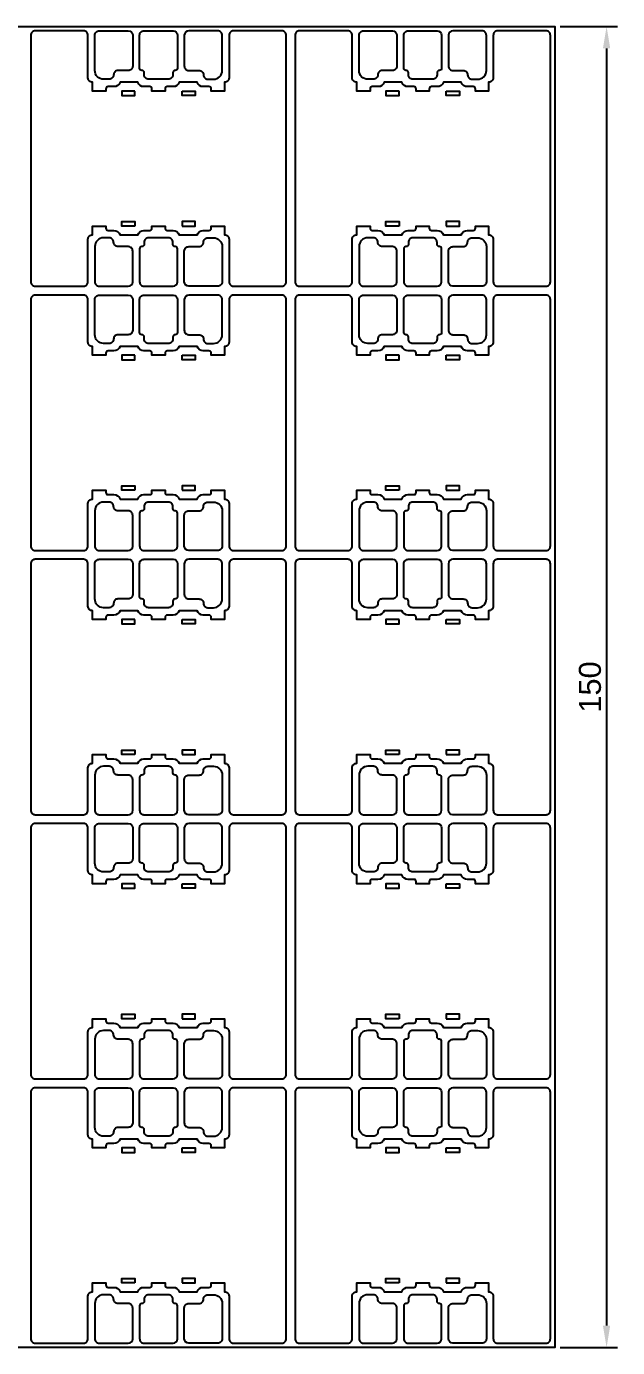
# Model space of a CAD drawing. Header units: millimetres. Extents: x -75 to 82, y -75 to 75.
# Drawn here: x 15 to 82.1, y -75 to 75 of the extents above; entities that cross this region are included whole.
import ezdxf

# ---------------------------------------------------------------- set-up
doc = ezdxf.new("R2010")
doc.units = ezdxf.units.MM
doc.layers.add('dims', color=3, linetype='Continuous')
doc.layers.add('tc_etch_chemical', color=1, linetype='Continuous')
doc.styles.get("Standard").update_dxf_attribs({"font": 'arial.ttf'})
doc.dimstyles.new('ISO-25', dxfattribs={"dimtxt": 2.5, "dimasz": 2.5, "dimexe": 1.25, "dimexo": 0.625, "dimtad": 1, "dimtxsty": 'Standard', "dimcen": -2.5, "dimadec": 0, "dimazin": 0, "dimtfac": 1, "dimtmove": 0, "dimatfit": 3, "dimfxl": 1, "dimarcsym": 0})

# ---------------------------------------------------------------- blocks, each defined once
blk = doc.blocks.new('*D11')
at = {"layer": 'Defpoints', "color": 0}
for p in [(75, 75), (75, -75), (80.88, -75)]:
    blk.add_point(p, dxfattribs=at)
at = {"layer": 'dims', "color": 0, "lineweight": -2}
for p, q in [((75.62, 75), (82.13, 75)), ((80.88, 72.5), (80.88, -72.5)), ((75.62, -75), (82.13, -75))]:
    blk.add_line(p, q, dxfattribs=at)
at = {"layer": 'dims', "color": 0}
for points in [[(81.29, 72.5), (80.46, 72.5), (80.88, 75)], [(80.46, -72.5), (81.29, -72.5), (80.88, -75)]]:
    blk.add_solid(points, dxfattribs=at)
at = {"layer": 'dims', "color": 0, "insert": (79, 0), "char_height": 2.5, "attachment_point": 5, "rotation": 90}
blk.add_mtext('150', dxfattribs=at)

msp = doc.modelspace()

# ---------------------------------------------------------------- linework, layer by layer
msp.add_lwpolyline([(-75, -75), (-75, 75), (75, 75), (75, -75)], close=True)
at = {"layer": 'tc_etch_chemical'}
for points in [[(15.5, 46, 0.4142136), (16, 45.5), (21.49, 45.5, 0.4142136), (21.99, 46), (21.99, 50.839, -0.4142136), (22.49, 51.339), (22.52, 51.339), (22.52, 52.339), (24.02, 52.339), (24.02, 52.089, 0.414214), (24.27, 51.839), (24.92, 51.839, -0.3178372), (25.627, 51.339), (27.643, 51.339, -0.3178372), (28.35, 51.839), (29, 51.839, 0.414214), (29.25, 52.089), (29.25, 52.339), (30.75, 52.339), (30.75, 52.089, 0.414214), (31, 51.839), (31.65, 51.839, -0.3178376), (32.357, 51.339), (34.373, 51.339, -0.3178372), (35.08, 51.839), (35.73, 51.839, 0.414214), (35.98, 52.089), (35.98, 52.339), (37.48, 52.339), (37.48, 51.339), (37.51, 51.339, -0.4142136), (38.01, 50.839), (38.01, 46, 0.4142136), (38.51, 45.5), (44, 45.5, 0.4142136), (44.5, 46), (44.5, 74, 0.4142136), (44, 74.5), (38.51, 74.5, 0.4142136), (38.01, 74), (38.01, 69.161, -0.4142136), (37.51, 68.661), (37.48, 68.661), (37.48, 67.661), (35.98, 67.661), (35.98, 67.911, 0.414214), (35.73, 68.161), (35.08, 68.161, -0.3178372), (34.373, 68.661), (32.357, 68.661, -0.3178376), (31.65, 68.161), (31, 68.161, 0.414214), (30.75, 67.911), (30.75, 67.661), (29.25, 67.661), (29.25, 67.911, 0.414214), (29, 68.161), (28.35, 68.161, -0.3178372), (27.643, 68.661), (25.627, 68.661, -0.3178372), (24.92, 68.161), (24.27, 68.161, 0.414214), (24.02, 67.911), (24.02, 67.661), (22.52, 67.661), (22.52, 68.661), (22.49, 68.661, -0.4142136), (21.99, 69.161), (21.99, 74, 0.4142136), (21.49, 74.5), (16, 74.5, 0.4142136), (15.5, 74)], [(22.77, 74, -0.4142136), (23.27, 74.5), (26.57, 74.5, -0.4142133), (27.07, 74), (27.07, 70.5, -0.4142138), (26.57, 70), (25.399, 70, 0.4142136), (24.899, 69.5, -0.4142136), (24.399, 69), (23.77, 69, -0.4142136), (22.77, 70)], [(28.121, 70), (28.1, 70, -0.4142136), (27.85, 70.25), (27.85, 74, -0.4142136), (28.35, 74.5), (31.65, 74.5, -0.4142133), (32.15, 74), (32.15, 70.25, -0.4142138), (31.9, 70), (31.879, 70, 0.4142136), (31.629, 69.75), (31.629, 69.5, -0.4142136), (31.129, 69), (28.871, 69, -0.4142136), (28.371, 69.5), (28.371, 69.75, 0.4142136)], [(37.23, 74, 0.4142136), (36.73, 74.5), (33.43, 74.5, 0.4142133), (32.93, 74), (32.93, 70.5, 0.4142138), (33.43, 70), (34.601, 70, -0.4142136), (35.101, 69.5, 0.4142136), (35.601, 69), (36.23, 69, 0.4142136), (37.23, 70)], [(45.5, 46, 0.4142136), (46, 45.5), (51.49, 45.5, 0.4142136), (51.99, 46), (51.99, 50.839, -0.4142136), (52.49, 51.339), (52.52, 51.339), (52.52, 52.339), (54.02, 52.339), (54.02, 52.089, 0.414214), (54.27, 51.839), (54.92, 51.839, -0.3178372), (55.627, 51.339), (57.643, 51.339, -0.3178372), (58.35, 51.839), (59, 51.839, 0.414214), (59.25, 52.089), (59.25, 52.339), (60.75, 52.339), (60.75, 52.089, 0.414214), (61, 51.839), (61.65, 51.839, -0.3178376), (62.357, 51.339), (64.373, 51.339, -0.3178372), (65.08, 51.839), (65.73, 51.839, 0.414214), (65.98, 52.089), (65.98, 52.339), (67.48, 52.339), (67.48, 51.339), (67.51, 51.339, -0.4142136), (68.01, 50.839), (68.01, 46, 0.4142136), (68.51, 45.5), (74, 45.5, 0.4142136), (74.5, 46), (74.5, 74, 0.4142136), (74, 74.5), (68.51, 74.5, 0.4142136), (68.01, 74), (68.01, 69.161, -0.4142136), (67.51, 68.661), (67.48, 68.661), (67.48, 67.661), (65.98, 67.661), (65.98, 67.911, 0.414214), (65.73, 68.161), (65.08, 68.161, -0.3178372), (64.373, 68.661), (62.357, 68.661, -0.3178376), (61.65, 68.161), (61, 68.161, 0.414214), (60.75, 67.911), (60.75, 67.661), (59.25, 67.661), (59.25, 67.911, 0.414214), (59, 68.161), (58.35, 68.161, -0.3178372), (57.643, 68.661), (55.627, 68.661, -0.3178372), (54.92, 68.161), (54.27, 68.161, 0.414214), (54.02, 67.911), (54.02, 67.661), (52.52, 67.661), (52.52, 68.661), (52.49, 68.661, -0.4142136), (51.99, 69.161), (51.99, 74, 0.4142136), (51.49, 74.5), (46, 74.5, 0.4142136), (45.5, 74)], [(52.77, 74, -0.4142136), (53.27, 74.5), (56.57, 74.5, -0.4142133), (57.07, 74), (57.07, 70.5, -0.4142138), (56.57, 70), (55.399, 70, 0.4142136), (54.899, 69.5, -0.4142136), (54.399, 69), (53.77, 69, -0.4142136), (52.77, 70)], [(58.121, 70), (58.1, 70, -0.4142136), (57.85, 70.25), (57.85, 74, -0.4142136), (58.35, 74.5), (61.65, 74.5, -0.4142133), (62.15, 74), (62.15, 70.25, -0.4142138), (61.9, 70), (61.879, 70, 0.4142136), (61.629, 69.75), (61.629, 69.5, -0.4142136), (61.129, 69), (58.871, 69, -0.4142136), (58.371, 69.5), (58.371, 69.75, 0.4142136)], [(67.23, 74, 0.4142136), (66.73, 74.5), (63.43, 74.5, 0.4142133), (62.93, 74), (62.93, 70.5, 0.4142138), (63.43, 70), (64.601, 70, -0.4142136), (65.101, 69.5, 0.4142136), (65.601, 69), (66.23, 69, 0.4142136), (67.23, 70)], [(22.77, 46, 0.4142136), (23.27, 45.5), (26.57, 45.5, 0.4142133), (27.07, 46), (27.07, 49.5, 0.4142138), (26.57, 50), (25.399, 50, -0.4142136), (24.899, 50.5, 0.4142136), (24.399, 51), (23.77, 51, 0.4142136), (22.77, 50)], [(28.121, 50), (28.1, 50, 0.4142136), (27.85, 49.75), (27.85, 46, 0.4142136), (28.35, 45.5), (31.65, 45.5, 0.4142133), (32.15, 46), (32.15, 49.75, 0.4142138), (31.9, 50), (31.879, 50, -0.4142136), (31.629, 50.25), (31.629, 50.5, 0.4142136), (31.129, 51), (28.871, 51, 0.4142136), (28.371, 50.5), (28.371, 50.25, -0.4142136)], [(37.23, 46, -0.4142136), (36.73, 45.5), (33.43, 45.5, -0.4142133), (32.93, 46), (32.93, 49.5, -0.4142138), (33.43, 50), (34.601, 50, 0.4142136), (35.101, 50.5, -0.4142136), (35.601, 51), (36.23, 51, -0.4142136), (37.23, 50)], [(52.77, 46, 0.4142136), (53.27, 45.5), (56.57, 45.5, 0.4142133), (57.07, 46), (57.07, 49.5, 0.4142138), (56.57, 50), (55.399, 50, -0.4142136), (54.899, 50.5, 0.4142136), (54.399, 51), (53.77, 51, 0.4142136), (52.77, 50)], [(58.121, 50), (58.1, 50, 0.4142136), (57.85, 49.75), (57.85, 46, 0.4142136), (58.35, 45.5), (61.65, 45.5, 0.4142133), (62.15, 46), (62.15, 49.75, 0.4142138), (61.9, 50), (61.879, 50, -0.4142136), (61.629, 50.25), (61.629, 50.5, 0.4142136), (61.129, 51), (58.871, 51, 0.4142136), (58.371, 50.5), (58.371, 50.25, -0.4142136)], [(67.23, 46, -0.4142136), (66.73, 45.5), (63.43, 45.5, -0.4142133), (62.93, 46), (62.93, 49.5, -0.4142138), (63.43, 50), (64.601, 50, 0.4142136), (65.101, 50.5, -0.4142136), (65.601, 51), (66.23, 51, -0.4142136), (67.23, 50)], [(15.5, 16, 0.4142136), (16, 15.5), (21.49, 15.5, 0.4142136), (21.99, 16), (21.99, 20.839, -0.4142136), (22.49, 21.339), (22.52, 21.339), (22.52, 22.339), (24.02, 22.339), (24.02, 22.089, 0.414214), (24.27, 21.839), (24.92, 21.839, -0.3178372), (25.627, 21.339), (27.643, 21.339, -0.3178372), (28.35, 21.839), (29, 21.839, 0.414214), (29.25, 22.089), (29.25, 22.339), (30.75, 22.339), (30.75, 22.089, 0.414214), (31, 21.839), (31.65, 21.839, -0.3178376), (32.357, 21.339), (34.373, 21.339, -0.3178372), (35.08, 21.839), (35.73, 21.839, 0.414214), (35.98, 22.089), (35.98, 22.339), (37.48, 22.339), (37.48, 21.339), (37.51, 21.339, -0.4142136), (38.01, 20.839), (38.01, 16, 0.4142136), (38.51, 15.5), (44, 15.5, 0.4142136), (44.5, 16), (44.5, 44, 0.4142136), (44, 44.5), (38.51, 44.5, 0.4142136), (38.01, 44), (38.01, 39.161, -0.4142136), (37.51, 38.661), (37.48, 38.661), (37.48, 37.661), (35.98, 37.661), (35.98, 37.911, 0.414214), (35.73, 38.161), (35.08, 38.161, -0.3178372), (34.373, 38.661), (32.357, 38.661, -0.3178376), (31.65, 38.161), (31, 38.161, 0.414214), (30.75, 37.911), (30.75, 37.661), (29.25, 37.661), (29.25, 37.911, 0.414214), (29, 38.161), (28.35, 38.161, -0.3178372), (27.643, 38.661), (25.627, 38.661, -0.3178372), (24.92, 38.161), (24.27, 38.161, 0.414214), (24.02, 37.911), (24.02, 37.661), (22.52, 37.661), (22.52, 38.661), (22.49, 38.661, -0.4142136), (21.99, 39.161), (21.99, 44, 0.4142136), (21.49, 44.5), (16, 44.5, 0.4142136), (15.5, 44)], [(22.77, 44, -0.4142136), (23.27, 44.5), (26.57, 44.5, -0.4142133), (27.07, 44), (27.07, 40.5, -0.4142138), (26.57, 40), (25.399, 40, 0.4142136), (24.899, 39.5, -0.4142136), (24.399, 39), (23.77, 39, -0.4142136), (22.77, 40)], [(28.121, 40), (28.1, 40, -0.4142136), (27.85, 40.25), (27.85, 44, -0.4142136), (28.35, 44.5), (31.65, 44.5, -0.4142133), (32.15, 44), (32.15, 40.25, -0.4142138), (31.9, 40), (31.879, 40, 0.4142136), (31.629, 39.75), (31.629, 39.5, -0.4142136), (31.129, 39), (28.871, 39, -0.4142136), (28.371, 39.5), (28.371, 39.75, 0.4142136)], [(37.23, 44, 0.4142136), (36.73, 44.5), (33.43, 44.5, 0.4142133), (32.93, 44), (32.93, 40.5, 0.4142138), (33.43, 40), (34.601, 40, -0.4142136), (35.101, 39.5, 0.4142136), (35.601, 39), (36.23, 39, 0.4142136), (37.23, 40)], [(45.5, 16, 0.4142136), (46, 15.5), (51.49, 15.5, 0.4142136), (51.99, 16), (51.99, 20.839, -0.4142136), (52.49, 21.339), (52.52, 21.339), (52.52, 22.339), (54.02, 22.339), (54.02, 22.089, 0.414214), (54.27, 21.839), (54.92, 21.839, -0.3178372), (55.627, 21.339), (57.643, 21.339, -0.3178372), (58.35, 21.839), (59, 21.839, 0.414214), (59.25, 22.089), (59.25, 22.339), (60.75, 22.339), (60.75, 22.089, 0.414214), (61, 21.839), (61.65, 21.839, -0.3178376), (62.357, 21.339), (64.373, 21.339, -0.3178372), (65.08, 21.839), (65.73, 21.839, 0.414214), (65.98, 22.089), (65.98, 22.339), (67.48, 22.339), (67.48, 21.339), (67.51, 21.339, -0.4142136), (68.01, 20.839), (68.01, 16, 0.4142136), (68.51, 15.5), (74, 15.5, 0.4142136), (74.5, 16), (74.5, 44, 0.4142136), (74, 44.5), (68.51, 44.5, 0.4142136), (68.01, 44), (68.01, 39.161, -0.4142136), (67.51, 38.661), (67.48, 38.661), (67.48, 37.661), (65.98, 37.661), (65.98, 37.911, 0.414214), (65.73, 38.161), (65.08, 38.161, -0.3178372), (64.373, 38.661), (62.357, 38.661, -0.3178376), (61.65, 38.161), (61, 38.161, 0.414214), (60.75, 37.911), (60.75, 37.661), (59.25, 37.661), (59.25, 37.911, 0.414214), (59, 38.161), (58.35, 38.161, -0.3178372), (57.643, 38.661), (55.627, 38.661, -0.3178372), (54.92, 38.161), (54.27, 38.161, 0.414214), (54.02, 37.911), (54.02, 37.661), (52.52, 37.661), (52.52, 38.661), (52.49, 38.661, -0.4142136), (51.99, 39.161), (51.99, 44, 0.4142136), (51.49, 44.5), (46, 44.5, 0.4142136), (45.5, 44)], [(52.77, 44, -0.4142136), (53.27, 44.5), (56.57, 44.5, -0.4142133), (57.07, 44), (57.07, 40.5, -0.4142138), (56.57, 40), (55.399, 40, 0.4142136), (54.899, 39.5, -0.4142136), (54.399, 39), (53.77, 39, -0.4142136), (52.77, 40)], [(58.121, 40), (58.1, 40, -0.4142136), (57.85, 40.25), (57.85, 44, -0.4142136), (58.35, 44.5), (61.65, 44.5, -0.4142133), (62.15, 44), (62.15, 40.25, -0.4142138), (61.9, 40), (61.879, 40, 0.4142136), (61.629, 39.75), (61.629, 39.5, -0.4142136), (61.129, 39), (58.871, 39, -0.4142136), (58.371, 39.5), (58.371, 39.75, 0.4142136)], [(67.23, 44, 0.4142136), (66.73, 44.5), (63.43, 44.5, 0.4142133), (62.93, 44), (62.93, 40.5, 0.4142138), (63.43, 40), (64.601, 40, -0.4142136), (65.101, 39.5, 0.4142136), (65.601, 39), (66.23, 39, 0.4142136), (67.23, 40)], [(22.77, 16, 0.4142136), (23.27, 15.5), (26.57, 15.5, 0.4142133), (27.07, 16), (27.07, 19.5, 0.4142138), (26.57, 20), (25.399, 20, -0.4142136), (24.899, 20.5, 0.4142136), (24.399, 21), (23.77, 21, 0.4142136), (22.77, 20)], [(28.121, 20), (28.1, 20, 0.4142136), (27.85, 19.75), (27.85, 16, 0.4142136), (28.35, 15.5), (31.65, 15.5, 0.4142133), (32.15, 16), (32.15, 19.75, 0.4142138), (31.9, 20), (31.879, 20, -0.4142136), (31.629, 20.25), (31.629, 20.5, 0.4142136), (31.129, 21), (28.871, 21, 0.4142136), (28.371, 20.5), (28.371, 20.25, -0.4142136)], [(37.23, 16, -0.4142136), (36.73, 15.5), (33.43, 15.5, -0.4142133), (32.93, 16), (32.93, 19.5, -0.4142138), (33.43, 20), (34.601, 20, 0.4142136), (35.101, 20.5, -0.4142136), (35.601, 21), (36.23, 21, -0.4142136), (37.23, 20)], [(52.77, 16, 0.4142136), (53.27, 15.5), (56.57, 15.5, 0.4142133), (57.07, 16), (57.07, 19.5, 0.4142138), (56.57, 20), (55.399, 20, -0.4142136), (54.899, 20.5, 0.4142136), (54.399, 21), (53.77, 21, 0.4142136), (52.77, 20)], [(58.121, 20), (58.1, 20, 0.4142136), (57.85, 19.75), (57.85, 16, 0.4142136), (58.35, 15.5), (61.65, 15.5, 0.4142133), (62.15, 16), (62.15, 19.75, 0.4142138), (61.9, 20), (61.879, 20, -0.4142136), (61.629, 20.25), (61.629, 20.5, 0.4142136), (61.129, 21), (58.871, 21, 0.4142136), (58.371, 20.5), (58.371, 20.25, -0.4142136)], [(67.23, 16, -0.4142136), (66.73, 15.5), (63.43, 15.5, -0.4142133), (62.93, 16), (62.93, 19.5, -0.4142138), (63.43, 20), (64.601, 20, 0.4142136), (65.101, 20.5, -0.4142136), (65.601, 21), (66.23, 21, -0.4142136), (67.23, 20)], [(15.5, -14, 0.4142136), (16, -14.5), (21.49, -14.5, 0.4142136), (21.99, -14), (21.99, -9.161, -0.4142136), (22.49, -8.661), (22.52, -8.661), (22.52, -7.661), (24.02, -7.661), (24.02, -7.911, 0.414214), (24.27, -8.161), (24.92, -8.161, -0.3178372), (25.627, -8.661), (27.643, -8.661, -0.3178372), (28.35, -8.161), (29, -8.161, 0.414214), (29.25, -7.911), (29.25, -7.661), (30.75, -7.661), (30.75, -7.911, 0.414214), (31, -8.161), (31.65, -8.161, -0.3178376), (32.357, -8.661), (34.373, -8.661, -0.3178372), (35.08, -8.161), (35.73, -8.161, 0.414214), (35.98, -7.911), (35.98, -7.661), (37.48, -7.661), (37.48, -8.661), (37.51, -8.661, -0.4142136), (38.01, -9.161), (38.01, -14, 0.4142136), (38.51, -14.5), (44, -14.5, 0.4142136), (44.5, -14), (44.5, 14, 0.4142136), (44, 14.5), (38.51, 14.5, 0.4142136), (38.01, 14), (38.01, 9.161, -0.4142136), (37.51, 8.661), (37.48, 8.661), (37.48, 7.661), (35.98, 7.661), (35.98, 7.911, 0.414214), (35.73, 8.161), (35.08, 8.161, -0.3178372), (34.373, 8.661), (32.357, 8.661, -0.3178376), (31.65, 8.161), (31, 8.161, 0.414214), (30.75, 7.911), (30.75, 7.661), (29.25, 7.661), (29.25, 7.911, 0.414214), (29, 8.161), (28.35, 8.161, -0.3178372), (27.643, 8.661), (25.627, 8.661, -0.3178372), (24.92, 8.161), (24.27, 8.161, 0.414214), (24.02, 7.911), (24.02, 7.661), (22.52, 7.661), (22.52, 8.661), (22.49, 8.661, -0.4142136), (21.99, 9.161), (21.99, 14, 0.4142136), (21.49, 14.5), (16, 14.5, 0.4142136), (15.5, 14)], [(22.77, 14, -0.4142136), (23.27, 14.5), (26.57, 14.5, -0.4142133), (27.07, 14), (27.07, 10.5, -0.4142138), (26.57, 10), (25.399, 10, 0.4142136), (24.899, 9.5, -0.4142136), (24.399, 9), (23.77, 9, -0.4142136), (22.77, 10)], [(28.121, 10), (28.1, 10, -0.4142136), (27.85, 10.25), (27.85, 14, -0.4142136), (28.35, 14.5), (31.65, 14.5, -0.4142133), (32.15, 14), (32.15, 10.25, -0.4142138), (31.9, 10), (31.879, 10, 0.4142136), (31.629, 9.75), (31.629, 9.5, -0.4142136), (31.129, 9), (28.871, 9, -0.4142136), (28.371, 9.5), (28.371, 9.75, 0.4142136)], [(37.23, 14, 0.4142136), (36.73, 14.5), (33.43, 14.5, 0.4142133), (32.93, 14), (32.93, 10.5, 0.4142138), (33.43, 10), (34.601, 10, -0.4142136), (35.101, 9.5, 0.4142136), (35.601, 9), (36.23, 9, 0.4142136), (37.23, 10)], [(45.5, -14, 0.4142136), (46, -14.5), (51.49, -14.5, 0.4142136), (51.99, -14), (51.99, -9.161, -0.4142136), (52.49, -8.661), (52.52, -8.661), (52.52, -7.661), (54.02, -7.661), (54.02, -7.911, 0.414214), (54.27, -8.161), (54.92, -8.161, -0.3178372), (55.627, -8.661), (57.643, -8.661, -0.3178372), (58.35, -8.161), (59, -8.161, 0.414214), (59.25, -7.911), (59.25, -7.661), (60.75, -7.661), (60.75, -7.911, 0.414214), (61, -8.161), (61.65, -8.161, -0.3178376), (62.357, -8.661), (64.373, -8.661, -0.3178372), (65.08, -8.161), (65.73, -8.161, 0.414214), (65.98, -7.911), (65.98, -7.661), (67.48, -7.661), (67.48, -8.661), (67.51, -8.661, -0.4142136), (68.01, -9.161), (68.01, -14, 0.4142136), (68.51, -14.5), (74, -14.5, 0.4142136), (74.5, -14), (74.5, 14, 0.4142136), (74, 14.5), (68.51, 14.5, 0.4142136), (68.01, 14), (68.01, 9.161, -0.4142136), (67.51, 8.661), (67.48, 8.661), (67.48, 7.661), (65.98, 7.661), (65.98, 7.911, 0.414214), (65.73, 8.161), (65.08, 8.161, -0.3178372), (64.373, 8.661), (62.357, 8.661, -0.3178376), (61.65, 8.161), (61, 8.161, 0.414214), (60.75, 7.911), (60.75, 7.661), (59.25, 7.661), (59.25, 7.911, 0.414214), (59, 8.161), (58.35, 8.161, -0.3178372), (57.643, 8.661), (55.627, 8.661, -0.3178372), (54.92, 8.161), (54.27, 8.161, 0.414214), (54.02, 7.911), (54.02, 7.661), (52.52, 7.661), (52.52, 8.661), (52.49, 8.661, -0.4142136), (51.99, 9.161), (51.99, 14, 0.4142136), (51.49, 14.5), (46, 14.5, 0.4142136), (45.5, 14)], [(52.77, 14, -0.4142136), (53.27, 14.5), (56.57, 14.5, -0.4142133), (57.07, 14), (57.07, 10.5, -0.4142138), (56.57, 10), (55.399, 10, 0.4142136), (54.899, 9.5, -0.4142136), (54.399, 9), (53.77, 9, -0.4142136), (52.77, 10)], [(58.121, 10), (58.1, 10, -0.4142136), (57.85, 10.25), (57.85, 14, -0.4142136), (58.35, 14.5), (61.65, 14.5, -0.4142133), (62.15, 14), (62.15, 10.25, -0.4142138), (61.9, 10), (61.879, 10, 0.4142136), (61.629, 9.75), (61.629, 9.5, -0.4142136), (61.129, 9), (58.871, 9, -0.4142136), (58.371, 9.5), (58.371, 9.75, 0.4142136)], [(67.23, 14, 0.4142136), (66.73, 14.5), (63.43, 14.5, 0.4142133), (62.93, 14), (62.93, 10.5, 0.4142138), (63.43, 10), (64.601, 10, -0.4142136), (65.101, 9.5, 0.4142136), (65.601, 9), (66.23, 9, 0.4142136), (67.23, 10)], [(22.77, -14, 0.4142136), (23.27, -14.5), (26.57, -14.5, 0.4142133), (27.07, -14), (27.07, -10.5, 0.4142138), (26.57, -10), (25.399, -10, -0.4142136), (24.899, -9.5, 0.4142136), (24.399, -9), (23.77, -9, 0.4142136), (22.77, -10)], [(28.121, -10), (28.1, -10, 0.4142136), (27.85, -10.25), (27.85, -14, 0.4142136), (28.35, -14.5), (31.65, -14.5, 0.4142133), (32.15, -14), (32.15, -10.25, 0.4142138), (31.9, -10), (31.879, -10, -0.4142136), (31.629, -9.75), (31.629, -9.5, 0.4142136), (31.129, -9), (28.871, -9, 0.4142136), (28.371, -9.5), (28.371, -9.75, -0.4142136)], [(37.23, -14, -0.4142136), (36.73, -14.5), (33.43, -14.5, -0.4142133), (32.93, -14), (32.93, -10.5, -0.4142138), (33.43, -10), (34.601, -10, 0.4142136), (35.101, -9.5, -0.4142136), (35.601, -9), (36.23, -9, -0.4142136), (37.23, -10)], [(52.77, -14, 0.4142136), (53.27, -14.5), (56.57, -14.5, 0.4142133), (57.07, -14), (57.07, -10.5, 0.4142138), (56.57, -10), (55.399, -10, -0.4142136), (54.899, -9.5, 0.4142136), (54.399, -9), (53.77, -9, 0.4142136), (52.77, -10)], [(58.121, -10), (58.1, -10, 0.4142136), (57.85, -10.25), (57.85, -14, 0.4142136), (58.35, -14.5), (61.65, -14.5, 0.4142133), (62.15, -14), (62.15, -10.25, 0.4142138), (61.9, -10), (61.879, -10, -0.4142136), (61.629, -9.75), (61.629, -9.5, 0.4142136), (61.129, -9), (58.871, -9, 0.4142136), (58.371, -9.5), (58.371, -9.75, -0.4142136)], [(67.23, -14, -0.4142136), (66.73, -14.5), (63.43, -14.5, -0.4142133), (62.93, -14), (62.93, -10.5, -0.4142138), (63.43, -10), (64.601, -10, 0.4142136), (65.101, -9.5, -0.4142136), (65.601, -9), (66.23, -9, -0.4142136), (67.23, -10)], [(15.5, -44, 0.4142136), (16, -44.5), (21.49, -44.5, 0.4142136), (21.99, -44), (21.99, -39.161, -0.4142136), (22.49, -38.661), (22.52, -38.661), (22.52, -37.661), (24.02, -37.661), (24.02, -37.911, 0.414214), (24.27, -38.161), (24.92, -38.161, -0.3178372), (25.627, -38.661), (27.643, -38.661, -0.3178372), (28.35, -38.161), (29, -38.161, 0.414214), (29.25, -37.911), (29.25, -37.661), (30.75, -37.661), (30.75, -37.911, 0.414214), (31, -38.161), (31.65, -38.161, -0.3178376), (32.357, -38.661), (34.373, -38.661, -0.3178372), (35.08, -38.161), (35.73, -38.161, 0.414214), (35.98, -37.911), (35.98, -37.661), (37.48, -37.661), (37.48, -38.661), (37.51, -38.661, -0.4142136), (38.01, -39.161), (38.01, -44, 0.4142136), (38.51, -44.5), (44, -44.5, 0.4142136), (44.5, -44), (44.5, -16, 0.4142136), (44, -15.5), (38.51, -15.5, 0.4142136), (38.01, -16), (38.01, -20.839, -0.4142136), (37.51, -21.339), (37.48, -21.339), (37.48, -22.339), (35.98, -22.339), (35.98, -22.089, 0.414214), (35.73, -21.839), (35.08, -21.839, -0.3178372), (34.373, -21.339), (32.357, -21.339, -0.3178376), (31.65, -21.839), (31, -21.839, 0.414214), (30.75, -22.089), (30.75, -22.339), (29.25, -22.339), (29.25, -22.089, 0.414214), (29, -21.839), (28.35, -21.839, -0.3178372), (27.643, -21.339), (25.627, -21.339, -0.3178372), (24.92, -21.839), (24.27, -21.839, 0.414214), (24.02, -22.089), (24.02, -22.339), (22.52, -22.339), (22.52, -21.339), (22.49, -21.339, -0.4142136), (21.99, -20.839), (21.99, -16, 0.4142136), (21.49, -15.5), (16, -15.5, 0.4142136), (15.5, -16)], [(22.77, -16, -0.4142136), (23.27, -15.5), (26.57, -15.5, -0.4142133), (27.07, -16), (27.07, -19.5, -0.4142138), (26.57, -20), (25.399, -20, 0.4142136), (24.899, -20.5, -0.4142136), (24.399, -21), (23.77, -21, -0.4142136), (22.77, -20)], [(28.121, -20), (28.1, -20, -0.4142136), (27.85, -19.75), (27.85, -16, -0.4142136), (28.35, -15.5), (31.65, -15.5, -0.4142133), (32.15, -16), (32.15, -19.75, -0.4142138), (31.9, -20), (31.879, -20, 0.4142136), (31.629, -20.25), (31.629, -20.5, -0.4142136), (31.129, -21), (28.871, -21, -0.4142136), (28.371, -20.5), (28.371, -20.25, 0.4142136)], [(37.23, -16, 0.4142136), (36.73, -15.5), (33.43, -15.5, 0.4142133), (32.93, -16), (32.93, -19.5, 0.4142138), (33.43, -20), (34.601, -20, -0.4142136), (35.101, -20.5, 0.4142136), (35.601, -21), (36.23, -21, 0.4142136), (37.23, -20)], [(45.5, -44, 0.4142136), (46, -44.5), (51.49, -44.5, 0.4142136), (51.99, -44), (51.99, -39.161, -0.4142136), (52.49, -38.661), (52.52, -38.661), (52.52, -37.661), (54.02, -37.661), (54.02, -37.911, 0.414214), (54.27, -38.161), (54.92, -38.161, -0.3178372), (55.627, -38.661), (57.643, -38.661, -0.3178372), (58.35, -38.161), (59, -38.161, 0.414214), (59.25, -37.911), (59.25, -37.661), (60.75, -37.661), (60.75, -37.911, 0.414214), (61, -38.161), (61.65, -38.161, -0.3178376), (62.357, -38.661), (64.373, -38.661, -0.3178372), (65.08, -38.161), (65.73, -38.161, 0.414214), (65.98, -37.911), (65.98, -37.661), (67.48, -37.661), (67.48, -38.661), (67.51, -38.661, -0.4142136), (68.01, -39.161), (68.01, -44, 0.4142136), (68.51, -44.5), (74, -44.5, 0.4142136), (74.5, -44), (74.5, -16, 0.4142136), (74, -15.5), (68.51, -15.5, 0.4142136), (68.01, -16), (68.01, -20.839, -0.4142136), (67.51, -21.339), (67.48, -21.339), (67.48, -22.339), (65.98, -22.339), (65.98, -22.089, 0.414214), (65.73, -21.839), (65.08, -21.839, -0.3178372), (64.373, -21.339), (62.357, -21.339, -0.3178376), (61.65, -21.839), (61, -21.839, 0.414214), (60.75, -22.089), (60.75, -22.339), (59.25, -22.339), (59.25, -22.089, 0.414214), (59, -21.839), (58.35, -21.839, -0.3178372), (57.643, -21.339), (55.627, -21.339, -0.3178372), (54.92, -21.839), (54.27, -21.839, 0.414214), (54.02, -22.089), (54.02, -22.339), (52.52, -22.339), (52.52, -21.339), (52.49, -21.339, -0.4142136), (51.99, -20.839), (51.99, -16, 0.4142136), (51.49, -15.5), (46, -15.5, 0.4142136), (45.5, -16)], [(52.77, -16, -0.4142136), (53.27, -15.5), (56.57, -15.5, -0.4142133), (57.07, -16), (57.07, -19.5, -0.4142138), (56.57, -20), (55.399, -20, 0.4142136), (54.899, -20.5, -0.4142136), (54.399, -21), (53.77, -21, -0.4142136), (52.77, -20)], [(58.121, -20), (58.1, -20, -0.4142136), (57.85, -19.75), (57.85, -16, -0.4142136), (58.35, -15.5), (61.65, -15.5, -0.4142133), (62.15, -16), (62.15, -19.75, -0.4142138), (61.9, -20), (61.879, -20, 0.4142136), (61.629, -20.25), (61.629, -20.5, -0.4142136), (61.129, -21), (58.871, -21, -0.4142136), (58.371, -20.5), (58.371, -20.25, 0.4142136)], [(67.23, -16, 0.4142136), (66.73, -15.5), (63.43, -15.5, 0.4142133), (62.93, -16), (62.93, -19.5, 0.4142138), (63.43, -20), (64.601, -20, -0.4142136), (65.101, -20.5, 0.4142136), (65.601, -21), (66.23, -21, 0.4142136), (67.23, -20)], [(22.77, -44, 0.4142136), (23.27, -44.5), (26.57, -44.5, 0.4142133), (27.07, -44), (27.07, -40.5, 0.4142138), (26.57, -40), (25.399, -40, -0.4142136), (24.899, -39.5, 0.4142136), (24.399, -39), (23.77, -39, 0.4142136), (22.77, -40)], [(28.121, -40), (28.1, -40, 0.4142136), (27.85, -40.25), (27.85, -44, 0.4142136), (28.35, -44.5), (31.65, -44.5, 0.4142133), (32.15, -44), (32.15, -40.25, 0.4142138), (31.9, -40), (31.879, -40, -0.4142136), (31.629, -39.75), (31.629, -39.5, 0.4142136), (31.129, -39), (28.871, -39, 0.4142136), (28.371, -39.5), (28.371, -39.75, -0.4142136)], [(37.23, -44, -0.4142136), (36.73, -44.5), (33.43, -44.5, -0.4142133), (32.93, -44), (32.93, -40.5, -0.4142138), (33.43, -40), (34.601, -40, 0.4142136), (35.101, -39.5, -0.4142136), (35.601, -39), (36.23, -39, -0.4142136), (37.23, -40)], [(52.77, -44, 0.4142136), (53.27, -44.5), (56.57, -44.5, 0.4142133), (57.07, -44), (57.07, -40.5, 0.4142138), (56.57, -40), (55.399, -40, -0.4142136), (54.899, -39.5, 0.4142136), (54.399, -39), (53.77, -39, 0.4142136), (52.77, -40)], [(58.121, -40), (58.1, -40, 0.4142136), (57.85, -40.25), (57.85, -44, 0.4142136), (58.35, -44.5), (61.65, -44.5, 0.4142133), (62.15, -44), (62.15, -40.25, 0.4142138), (61.9, -40), (61.879, -40, -0.4142136), (61.629, -39.75), (61.629, -39.5, 0.4142136), (61.129, -39), (58.871, -39, 0.4142136), (58.371, -39.5), (58.371, -39.75, -0.4142136)], [(67.23, -44, -0.4142136), (66.73, -44.5), (63.43, -44.5, -0.4142133), (62.93, -44), (62.93, -40.5, -0.4142138), (63.43, -40), (64.601, -40, 0.4142136), (65.101, -39.5, -0.4142136), (65.601, -39), (66.23, -39, -0.4142136), (67.23, -40)], [(15.5, -74, 0.4142136), (16, -74.5), (21.49, -74.5, 0.4142136), (21.99, -74), (21.99, -69.161, -0.4142136), (22.49, -68.661), (22.52, -68.661), (22.52, -67.661), (24.02, -67.661), (24.02, -67.911, 0.414214), (24.27, -68.161), (24.92, -68.161, -0.3178372), (25.627, -68.661), (27.643, -68.661, -0.3178372), (28.35, -68.161), (29, -68.161, 0.414214), (29.25, -67.911), (29.25, -67.661), (30.75, -67.661), (30.75, -67.911, 0.414214), (31, -68.161), (31.65, -68.161, -0.3178376), (32.357, -68.661), (34.373, -68.661, -0.3178372), (35.08, -68.161), (35.73, -68.161, 0.414214), (35.98, -67.911), (35.98, -67.661), (37.48, -67.661), (37.48, -68.661), (37.51, -68.661, -0.4142136), (38.01, -69.161), (38.01, -74, 0.4142136), (38.51, -74.5), (44, -74.5, 0.4142136), (44.5, -74), (44.5, -46, 0.4142136), (44, -45.5), (38.51, -45.5, 0.4142136), (38.01, -46), (38.01, -50.839, -0.4142136), (37.51, -51.339), (37.48, -51.339), (37.48, -52.339), (35.98, -52.339), (35.98, -52.089, 0.414214), (35.73, -51.839), (35.08, -51.839, -0.3178372), (34.373, -51.339), (32.357, -51.339, -0.3178376), (31.65, -51.839), (31, -51.839, 0.414214), (30.75, -52.089), (30.75, -52.339), (29.25, -52.339), (29.25, -52.089, 0.414214), (29, -51.839), (28.35, -51.839, -0.3178372), (27.643, -51.339), (25.627, -51.339, -0.3178372), (24.92, -51.839), (24.27, -51.839, 0.414214), (24.02, -52.089), (24.02, -52.339), (22.52, -52.339), (22.52, -51.339), (22.49, -51.339, -0.4142136), (21.99, -50.839), (21.99, -46, 0.4142136), (21.49, -45.5), (16, -45.5, 0.4142136), (15.5, -46)], [(22.77, -46, -0.4142136), (23.27, -45.5), (26.57, -45.5, -0.4142133), (27.07, -46), (27.07, -49.5, -0.4142138), (26.57, -50), (25.399, -50, 0.4142136), (24.899, -50.5, -0.4142136), (24.399, -51), (23.77, -51, -0.4142136), (22.77, -50)], [(28.121, -50), (28.1, -50, -0.4142136), (27.85, -49.75), (27.85, -46, -0.4142136), (28.35, -45.5), (31.65, -45.5, -0.4142133), (32.15, -46), (32.15, -49.75, -0.4142138), (31.9, -50), (31.879, -50, 0.4142136), (31.629, -50.25), (31.629, -50.5, -0.4142136), (31.129, -51), (28.871, -51, -0.4142136), (28.371, -50.5), (28.371, -50.25, 0.4142136)], [(37.23, -46, 0.4142136), (36.73, -45.5), (33.43, -45.5, 0.4142133), (32.93, -46), (32.93, -49.5, 0.4142138), (33.43, -50), (34.601, -50, -0.4142136), (35.101, -50.5, 0.4142136), (35.601, -51), (36.23, -51, 0.4142136), (37.23, -50)], [(45.5, -74, 0.4142136), (46, -74.5), (51.49, -74.5, 0.4142136), (51.99, -74), (51.99, -69.161, -0.4142136), (52.49, -68.661), (52.52, -68.661), (52.52, -67.661), (54.02, -67.661), (54.02, -67.911, 0.414214), (54.27, -68.161), (54.92, -68.161, -0.3178372), (55.627, -68.661), (57.643, -68.661, -0.3178372), (58.35, -68.161), (59, -68.161, 0.414214), (59.25, -67.911), (59.25, -67.661), (60.75, -67.661), (60.75, -67.911, 0.414214), (61, -68.161), (61.65, -68.161, -0.3178376), (62.357, -68.661), (64.373, -68.661, -0.3178372), (65.08, -68.161), (65.73, -68.161, 0.414214), (65.98, -67.911), (65.98, -67.661), (67.48, -67.661), (67.48, -68.661), (67.51, -68.661, -0.4142136), (68.01, -69.161), (68.01, -74, 0.4142136), (68.51, -74.5), (74, -74.5, 0.4142136), (74.5, -74), (74.5, -46, 0.4142136), (74, -45.5), (68.51, -45.5, 0.4142136), (68.01, -46), (68.01, -50.839, -0.4142136), (67.51, -51.339), (67.48, -51.339), (67.48, -52.339), (65.98, -52.339), (65.98, -52.089, 0.414214), (65.73, -51.839), (65.08, -51.839, -0.3178372), (64.373, -51.339), (62.357, -51.339, -0.3178376), (61.65, -51.839), (61, -51.839, 0.414214), (60.75, -52.089), (60.75, -52.339), (59.25, -52.339), (59.25, -52.089, 0.414214), (59, -51.839), (58.35, -51.839, -0.3178372), (57.643, -51.339), (55.627, -51.339, -0.3178372), (54.92, -51.839), (54.27, -51.839, 0.414214), (54.02, -52.089), (54.02, -52.339), (52.52, -52.339), (52.52, -51.339), (52.49, -51.339, -0.4142136), (51.99, -50.839), (51.99, -46, 0.4142136), (51.49, -45.5), (46, -45.5, 0.4142136), (45.5, -46)], [(52.77, -46, -0.4142136), (53.27, -45.5), (56.57, -45.5, -0.4142133), (57.07, -46), (57.07, -49.5, -0.4142138), (56.57, -50), (55.399, -50, 0.4142136), (54.899, -50.5, -0.4142136), (54.399, -51), (53.77, -51, -0.4142136), (52.77, -50)], [(58.121, -50), (58.1, -50, -0.4142136), (57.85, -49.75), (57.85, -46, -0.4142136), (58.35, -45.5), (61.65, -45.5, -0.4142133), (62.15, -46), (62.15, -49.75, -0.4142138), (61.9, -50), (61.879, -50, 0.4142136), (61.629, -50.25), (61.629, -50.5, -0.4142136), (61.129, -51), (58.871, -51, -0.4142136), (58.371, -50.5), (58.371, -50.25, 0.4142136)], [(67.23, -46, 0.4142136), (66.73, -45.5), (63.43, -45.5, 0.4142133), (62.93, -46), (62.93, -49.5, 0.4142138), (63.43, -50), (64.601, -50, -0.4142136), (65.101, -50.5, 0.4142136), (65.601, -51), (66.23, -51, 0.4142136), (67.23, -50)], [(22.77, -74, 0.4142136), (23.27, -74.5), (26.57, -74.5, 0.4142133), (27.07, -74), (27.07, -70.5, 0.4142138), (26.57, -70), (25.399, -70, -0.4142136), (24.899, -69.5, 0.4142136), (24.399, -69), (23.77, -69, 0.4142136), (22.77, -70)], [(28.121, -70), (28.1, -70, 0.4142136), (27.85, -70.25), (27.85, -74, 0.4142136), (28.35, -74.5), (31.65, -74.5, 0.4142133), (32.15, -74), (32.15, -70.25, 0.4142138), (31.9, -70), (31.879, -70, -0.4142136), (31.629, -69.75), (31.629, -69.5, 0.4142136), (31.129, -69), (28.871, -69, 0.4142136), (28.371, -69.5), (28.371, -69.75, -0.4142136)], [(37.23, -74, -0.4142136), (36.73, -74.5), (33.43, -74.5, -0.4142133), (32.93, -74), (32.93, -70.5, -0.4142138), (33.43, -70), (34.601, -70, 0.4142136), (35.101, -69.5, -0.4142136), (35.601, -69), (36.23, -69, -0.4142136), (37.23, -70)], [(52.77, -74, 0.4142136), (53.27, -74.5), (56.57, -74.5, 0.4142133), (57.07, -74), (57.07, -70.5, 0.4142138), (56.57, -70), (55.399, -70, -0.4142136), (54.899, -69.5, 0.4142136), (54.399, -69), (53.77, -69, 0.4142136), (52.77, -70)], [(58.121, -70), (58.1, -70, 0.4142136), (57.85, -70.25), (57.85, -74, 0.4142136), (58.35, -74.5), (61.65, -74.5, 0.4142133), (62.15, -74), (62.15, -70.25, 0.4142138), (61.9, -70), (61.879, -70, -0.4142136), (61.629, -69.75), (61.629, -69.5, 0.4142136), (61.129, -69), (58.871, -69, 0.4142136), (58.371, -69.5), (58.371, -69.75, -0.4142136)], [(67.23, -74, -0.4142136), (66.73, -74.5), (63.43, -74.5, -0.4142133), (62.93, -74), (62.93, -70.5, -0.4142138), (63.43, -70), (64.601, -70, 0.4142136), (65.101, -69.5, -0.4142136), (65.601, -69), (66.23, -69, -0.4142136), (67.23, -70)]]:
    msp.add_lwpolyline(points, format="xyb", close=True, dxfattribs=at)
for points in [[(27.32, 67.661), (25.82, 67.661), (25.82, 67.161), (27.32, 67.161)], [(32.68, 67.661), (34.18, 67.661), (34.18, 67.161), (32.68, 67.161)], [(57.32, 67.661), (55.82, 67.661), (55.82, 67.161), (57.32, 67.161)], [(62.68, 67.661), (64.18, 67.661), (64.18, 67.161), (62.68, 67.161)], [(27.32, 52.339), (25.82, 52.339), (25.82, 52.839), (27.32, 52.839)], [(32.68, 52.339), (34.18, 52.339), (34.18, 52.839), (32.68, 52.839)], [(57.32, 52.339), (55.82, 52.339), (55.82, 52.839), (57.32, 52.839)], [(62.68, 52.339), (64.18, 52.339), (64.18, 52.839), (62.68, 52.839)], [(27.32, 37.661), (25.82, 37.661), (25.82, 37.161), (27.32, 37.161)], [(32.68, 37.661), (34.18, 37.661), (34.18, 37.161), (32.68, 37.161)], [(57.32, 37.661), (55.82, 37.661), (55.82, 37.161), (57.32, 37.161)], [(62.68, 37.661), (64.18, 37.661), (64.18, 37.161), (62.68, 37.161)], [(27.32, 22.339), (25.82, 22.339), (25.82, 22.839), (27.32, 22.839)], [(32.68, 22.339), (34.18, 22.339), (34.18, 22.839), (32.68, 22.839)], [(57.32, 22.339), (55.82, 22.339), (55.82, 22.839), (57.32, 22.839)], [(62.68, 22.339), (64.18, 22.339), (64.18, 22.839), (62.68, 22.839)], [(27.32, 7.661), (25.82, 7.661), (25.82, 7.161), (27.32, 7.161)], [(32.68, 7.661), (34.18, 7.661), (34.18, 7.161), (32.68, 7.161)], [(57.32, 7.661), (55.82, 7.661), (55.82, 7.161), (57.32, 7.161)], [(62.68, 7.661), (64.18, 7.661), (64.18, 7.161), (62.68, 7.161)], [(27.32, -7.661), (25.82, -7.661), (25.82, -7.161), (27.32, -7.161)], [(32.68, -7.661), (34.18, -7.661), (34.18, -7.161), (32.68, -7.161)], [(57.32, -7.661), (55.82, -7.661), (55.82, -7.161), (57.32, -7.161)], [(62.68, -7.661), (64.18, -7.661), (64.18, -7.161), (62.68, -7.161)], [(27.32, -22.339), (25.82, -22.339), (25.82, -22.839), (27.32, -22.839)], [(32.68, -22.339), (34.18, -22.339), (34.18, -22.839), (32.68, -22.839)], [(57.32, -22.339), (55.82, -22.339), (55.82, -22.839), (57.32, -22.839)], [(62.68, -22.339), (64.18, -22.339), (64.18, -22.839), (62.68, -22.839)], [(27.32, -37.661), (25.82, -37.661), (25.82, -37.161), (27.32, -37.161)], [(32.68, -37.661), (34.18, -37.661), (34.18, -37.161), (32.68, -37.161)], [(57.32, -37.661), (55.82, -37.661), (55.82, -37.161), (57.32, -37.161)], [(62.68, -37.661), (64.18, -37.661), (64.18, -37.161), (62.68, -37.161)], [(27.32, -52.339), (25.82, -52.339), (25.82, -52.839), (27.32, -52.839)], [(32.68, -52.339), (34.18, -52.339), (34.18, -52.839), (32.68, -52.839)], [(57.32, -52.339), (55.82, -52.339), (55.82, -52.839), (57.32, -52.839)], [(62.68, -52.339), (64.18, -52.339), (64.18, -52.839), (62.68, -52.839)], [(27.32, -67.661), (25.82, -67.661), (25.82, -67.161), (27.32, -67.161)], [(32.68, -67.661), (34.18, -67.661), (34.18, -67.161), (32.68, -67.161)], [(57.32, -67.661), (55.82, -67.661), (55.82, -67.161), (57.32, -67.161)], [(62.68, -67.661), (64.18, -67.661), (64.18, -67.161), (62.68, -67.161)]]:
    msp.add_lwpolyline(points, close=True, dxfattribs=at)

# ---------------------------------------------------------------- dimensions: what is measured, and where the dimension line sits
at = {"layer": 'dims'}
dim = msp.add_linear_dim(base=(80.877, -75), p1=(75, 75), p2=(75, -75), angle=90, dimstyle='ISO-25', dxfattribs=at)
dim.commit()
dim.dimension.update_dxf_attribs({"geometry": '*D11', "text_midpoint": (79.002, 0)})

doc.saveas('drawing.dxf')
